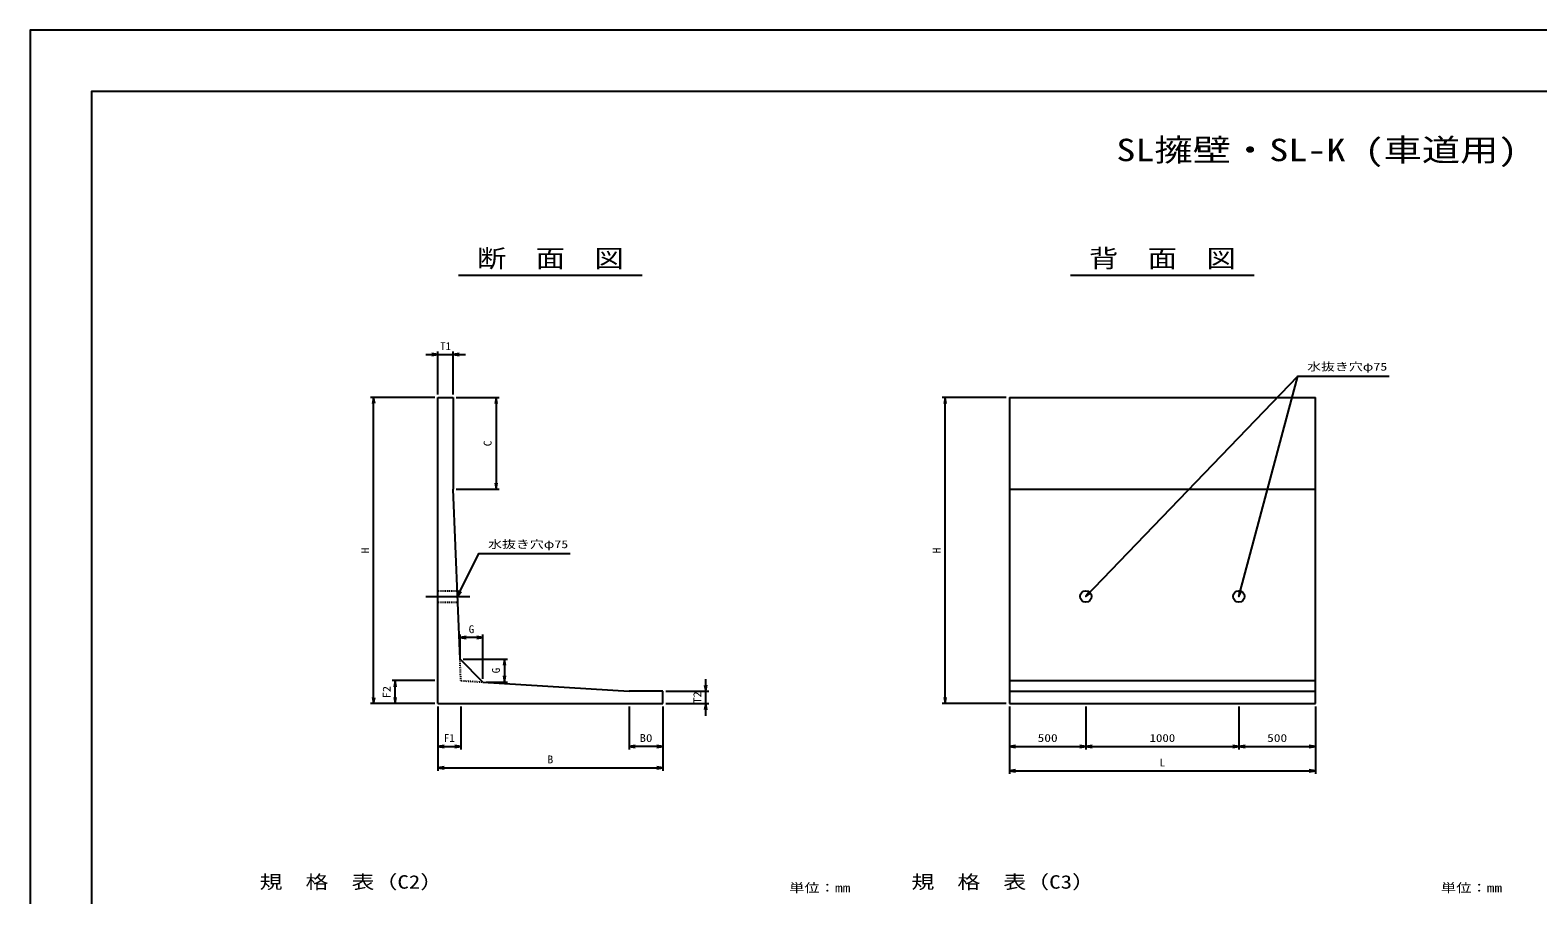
# Model space of a CAD drawing. Units: millimetres at full size. Extents: x 0 to 16820, y 0 to 11880.
# Drawn here: x 0 to 9854, y 6230 to 11880 of the extents above; entities that cross this region are included whole.
import ezdxf
from ezdxf.enums import TextEntityAlignment as Align

# ---------------------------------------------------------------- set-up
doc = ezdxf.new("R2010")
doc.units = ezdxf.units.MM
doc.linetypes.add('CHAIN', pattern=[18.5, 12, -1.5, 3.5, -1.5])
doc.linetypes.add('DASHED_SPACED', pattern=[12, 6, -6])
for name, color, linetype, lineweight in [('D-BMK', 2, 'CHAIN', 25), ('D-STR-DIM', 7, 'Continuous', 25), ('D-STR-STRn', 1, 'Continuous', 25), ('D-STR-TXT', 7, 'Continuous', 25), ('D-TTL', 2, 'Continuous', 25), ('D-TTL-TXT', 7, 'Continuous', 25)]:
    doc.layers.add(name, color=color, linetype=linetype, lineweight=lineweight)
doc.layers.add('D-MTR', color=7, linetype='Continuous')
doc.styles.add('ＭＳ ゴシック', font='')
doc.styles.get('ＭＳ ゴシック').set_extended_font_data('MS Gothic')

# ---------------------------------------------------------------- blocks, each defined once
blk = doc.blocks.new('open_arrow')
at = {"color": 0, "linetype": 'Continuous', "lineweight": -2}
blk.add_lwpolyline([(7.5, 1.25), (0, 0), (7.5, -1.25)], dxfattribs=at)

msp = doc.modelspace()

# ---------------------------------------------------------------- linework, layer by layer
at = {"layer": 'D-BMK'}
msp.add_line((2585, 8180), (2873, 8180), dxfattribs=at)
at = {"layer": 'D-STR-DIM'}
for p, q in [((2585, 9760), (2845, 9760)), ((2665, 9500), (2665, 9780)), ((2765, 9500), (2765, 9780)), ((2645, 9480), (2225, 9480)), ((2245, 7480), (2245, 9480)), ((2785, 9480), (3065, 9480)), ((3045, 9480), (3045, 8880)), ((6380, 9480), (5960, 9480)), ((5980, 7480), (5980, 9480)), ((2785, 8880), (3065, 8880)), ((2809.367, 7790.813), (2809.367, 7930.813)), ((2959.367, 7910.813), (2809.367, 7910.813)), ((2959.367, 7640.813), (2959.367, 7930.813)), ((2829.367, 7770.813), (3119.367, 7770.813)), ((3099.367, 7770.813), (3099.367, 7620.813)), ((2645, 7630), (2365, 7630)), ((2385, 7480), (2385, 7630)), ((2979.367, 7620.813), (3119.367, 7620.813)), ((4415, 7400), (4415, 7640)), ((4155, 7560), (4435, 7560)), ((2645, 7480), (2225, 7480)), ((2645, 7480), (2365, 7480)), ((2665, 7460), (2665, 7180)), ((2665, 7460), (2665, 7040)), ((2815, 7460), (2815, 7180)), ((3915, 7460), (3915, 7180)), ((4135, 7460), (4135, 7040)), ((4135, 7460), (4135, 7180)), ((4155, 7480), (4435, 7480)), ((6380, 7480), (5960, 7480)), ((6400, 7460), (6400, 7180)), ((6400, 7460), (6400, 7020)), ((6900, 7460), (6900, 7180)), ((6900, 7460), (6900, 7180)), ((7900, 7460), (7900, 7180)), ((7900, 7460), (7900, 7180)), ((8400, 7460), (8400, 7180)), ((8400, 7460), (8400, 7020)), ((2665, 7200), (2815, 7200)), ((4135, 7200), (3915, 7200)), ((6400, 7200), (6900, 7200)), ((6900, 7200), (7900, 7200)), ((7900, 7200), (8400, 7200)), ((2665, 7060), (4135, 7060)), ((6400, 7040), (8400, 7040))]:
    msp.add_line(p, q, dxfattribs=at)
at = {"layer": 'D-STR-STRn'}
for p, q in [((2665, 7480), (2665, 9480)), ((2665, 9480), (2765, 9480)), ((2765, 9480), (2765, 8880)), ((6400, 9480), (8400, 9480)), ((6400, 9480), (6400, 7480)), ((8400, 7480), (8400, 9480)), ((2809.367, 7770.813), (2765, 8880)), ((6400, 8880), (8400, 8880)), ((2959.367, 7620.813), (2809.367, 7770.813)), ((2959.367, 7620.813), (3915, 7560)), ((6400, 7630), (8400, 7630)), ((4135, 7560), (3915, 7560)), ((4135, 7480), (4135, 7560)), ((6400, 7560), (8400, 7560)), ((2665, 7480), (4135, 7480)), ((6400, 7480), (8400, 7480))]:
    msp.add_line(p, q, dxfattribs=at)
at = {"layer": 'D-STR-STRn', "linetype": 'DASHED_SPACED'}
for p, q in [((2665, 8217.5), (2791.5, 8217.5)), ((2665, 8142.5), (2794.5, 8142.5))]:
    msp.add_line(p, q, dxfattribs=at)
at = {"layer": 'D-STR-STRn', "color": 2, "linetype": 'DASHED_SPACED'}
for q in [(2809.367, 7770.813), (2959.367, 7620.813)]:
    msp.add_line((2815, 7630), q, dxfattribs=at)
at = {"layer": 'D-STR-STRn'}
for centre in [(6900, 8180), (7900, 8180)]:
    msp.add_circle(centre, 37.5, dxfattribs=at)
at = {"layer": 'D-STR-TXT'}
msp.add_line((6900, 8180), (8285.847, 9620), dxfattribs=at)
for points in [[(7900, 8180), (8285.847, 9620), (8325.847, 9620), (8882.04, 9620)], [(2793, 8180), (2933, 8460), (2973, 8460), (3529.193, 8460)]]:
    msp.add_lwpolyline(points, dxfattribs=at)
at = {"layer": 'D-TTL'}
for points in [[(0, 0), (16820, 0), (16820, 11880), (0, 11880)], [(400, 400), (16420, 400), (16420, 11480), (400, 11480)]]:
    msp.add_lwpolyline(points, close=True, dxfattribs=at)
at = {"layer": 'D-TTL-TXT'}
for p, q in [((2800, 10280), (4000, 10280)), ((6800, 10280), (8000, 10280))]:
    msp.add_line(p, q, dxfattribs=at)

# ---------------------------------------------------------------- block references
at = {"layer": 'D-STR-DIM', "xscale": 5.33, "yscale": 5.33}
for p, rotation in [((2665, 9760), 180), ((2245, 9480), 270), ((3045, 9480), 270), ((5980, 9480), 270), ((3045, 8880), 90), ((2959.367, 7910.813), 180), ((3099.367, 7770.813), 270), ((2385, 7630), 270), ((3099.367, 7620.813), 90), ((4415, 7560), 90), ((2245, 7480), 90), ((2385, 7480), 90), ((5980, 7480), 90), ((4415, 7480), 270), ((2815, 7200), 180), ((4135, 7200), 180), ((6900, 7200), 180), ((7900, 7200), 180), ((8400, 7200), 180), ((4135, 7060), 180), ((8400, 7040), 180)]:
    msp.add_blockref('open_arrow', p, dxfattribs=dict(at, rotation=rotation))
for p in [(2765, 9760), (2809.367, 7910.813), (2665, 7200), (3915, 7200), (6400, 7200), (6900, 7200), (7900, 7200), (2665, 7060), (6400, 7040)]:
    msp.add_blockref('open_arrow', p, dxfattribs=at)
at = {"layer": 'D-STR-TXT', "xscale": 5.33, "yscale": 5.33}
for p, rotation in [((2793, 8180), 63.4), ((6900, 8180), 46.1), ((7900, 8180), 75)]:
    msp.add_blockref('open_arrow', p, dxfattribs=dict(at, rotation=rotation))

# ---------------------------------------------------------------- texts
at = {"layer": 'D-MTR', "style": 'ＭＳ ゴシック', "width": 1.25}
for s, p in [('規\u3000格\u3000表（C2）', (1500, 6244)), ('規\u3000格\u3000表（C3）', (5760, 6244))]:
    msp.add_text(s, height=87.98, dxfattribs=at).set_placement(p, align=Align.BOTTOM_LEFT)
for p in [(5360, 6229.333), (9620, 6229.333)]:
    msp.add_text('単位：mm', height=58.65, dxfattribs=at).set_placement(p, align=Align.BOTTOM_RIGHT)
at = {"layer": 'D-STR-DIM', "style": 'ＭＳ ゴシック'}
for s, p in [('T1', (2715, 9815)), ('F1', (2740, 7255))]:
    msp.add_text(s, height=51.32, dxfattribs=at).set_placement(p, align=Align.MIDDLE_CENTER)
for s, width, p in [('C', 1.1, (2990, 9180)), ('H', 1.05, (2190, 8480)), ('H', 1.05, (5925, 8480)), ('G', 1.05, (3044.367, 7695.813)), ('F2', 1.15, (2330, 7555)), ('T2', 1.15, (4360, 7520))]:
    msp.add_text(s, height=51.32, rotation=90, dxfattribs=dict(at, width=width)).set_placement(p, align=Align.MIDDLE_CENTER)
for s, width, p in [('G', 1.05, (2884.367, 7965.813)), ('B0', 1.2, (4025, 7255)), ('500', 1.25, (6650, 7255)), ('1000', 1.2, (7400, 7255)), ('500', 1.25, (8150, 7255)), ('B', 1.1, (3400, 7115)), ('L', 1.05, (7400, 7095))]:
    msp.add_text(s, height=51.32, dxfattribs=dict(at, width=width)).set_placement(p, align=Align.MIDDLE_CENTER)
at = {"layer": 'D-STR-TXT', "style": 'ＭＳ ゴシック', "width": 1.3}
for p in [(8345.847, 9640), (2993, 8480)]:
    msp.add_text('水抜き穴φ75', height=51.32, dxfattribs=at).set_placement(p, align=Align.BOTTOM_LEFT)
at = {"layer": 'D-TTL-TXT', "style": 'ＭＳ ゴシック'}
for s, height, width, p in [('SL擁壁・SL-K (車道用)', 146.6, 1.25, (8410, 10980)), ('断\u3000面\u3000図', 117.3, 1.2, (3400, 10295)), ('背\u3000面\u3000図', 117.3, 1.2, (7400, 10295))]:
    msp.add_text(s, height=height, dxfattribs=dict(at, width=width)).set_placement(p, align=Align.BOTTOM_CENTER)

doc.saveas('drawing.dxf')
